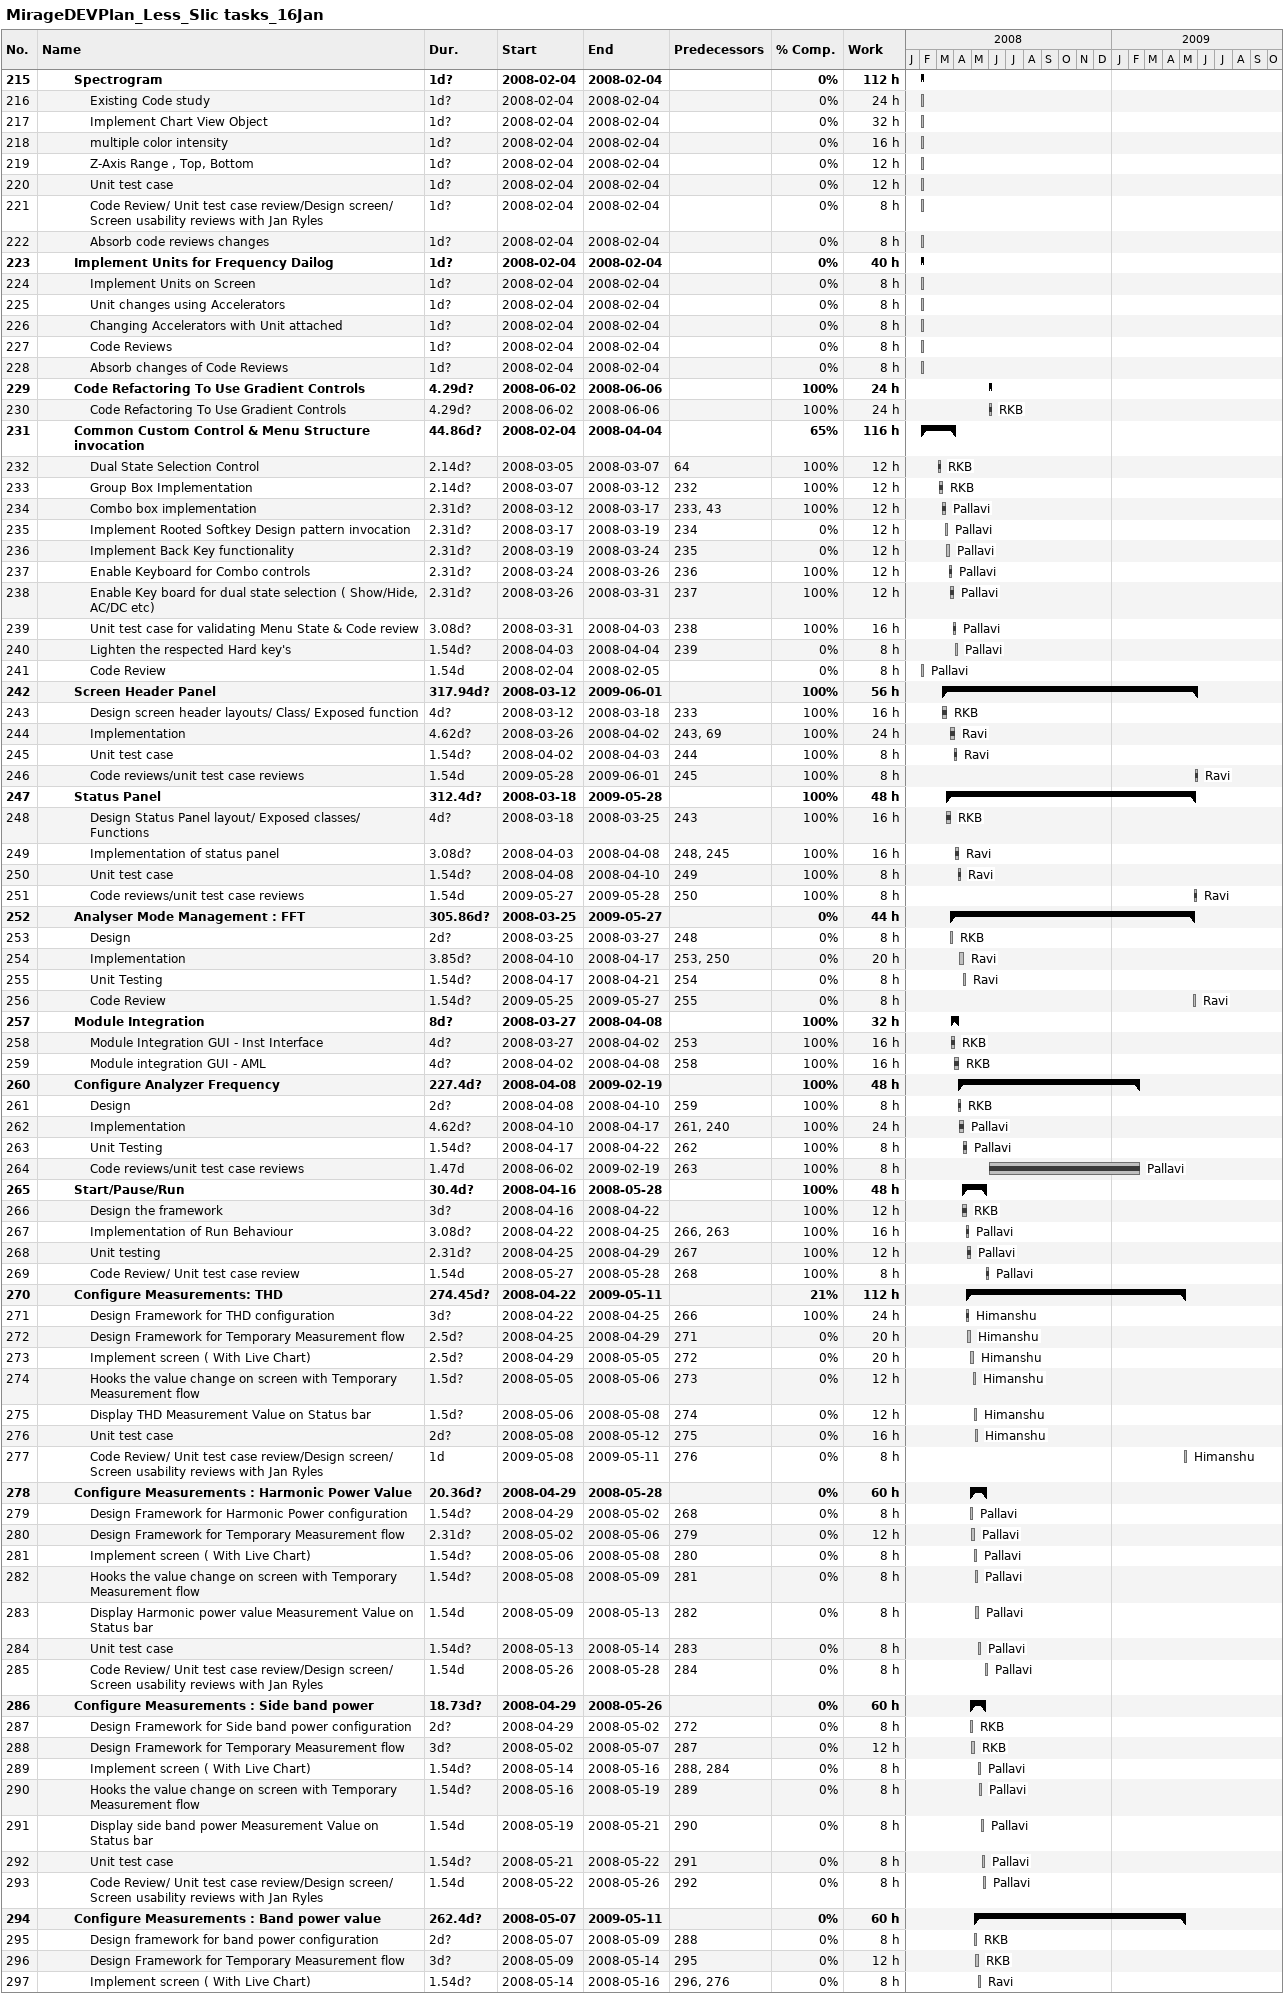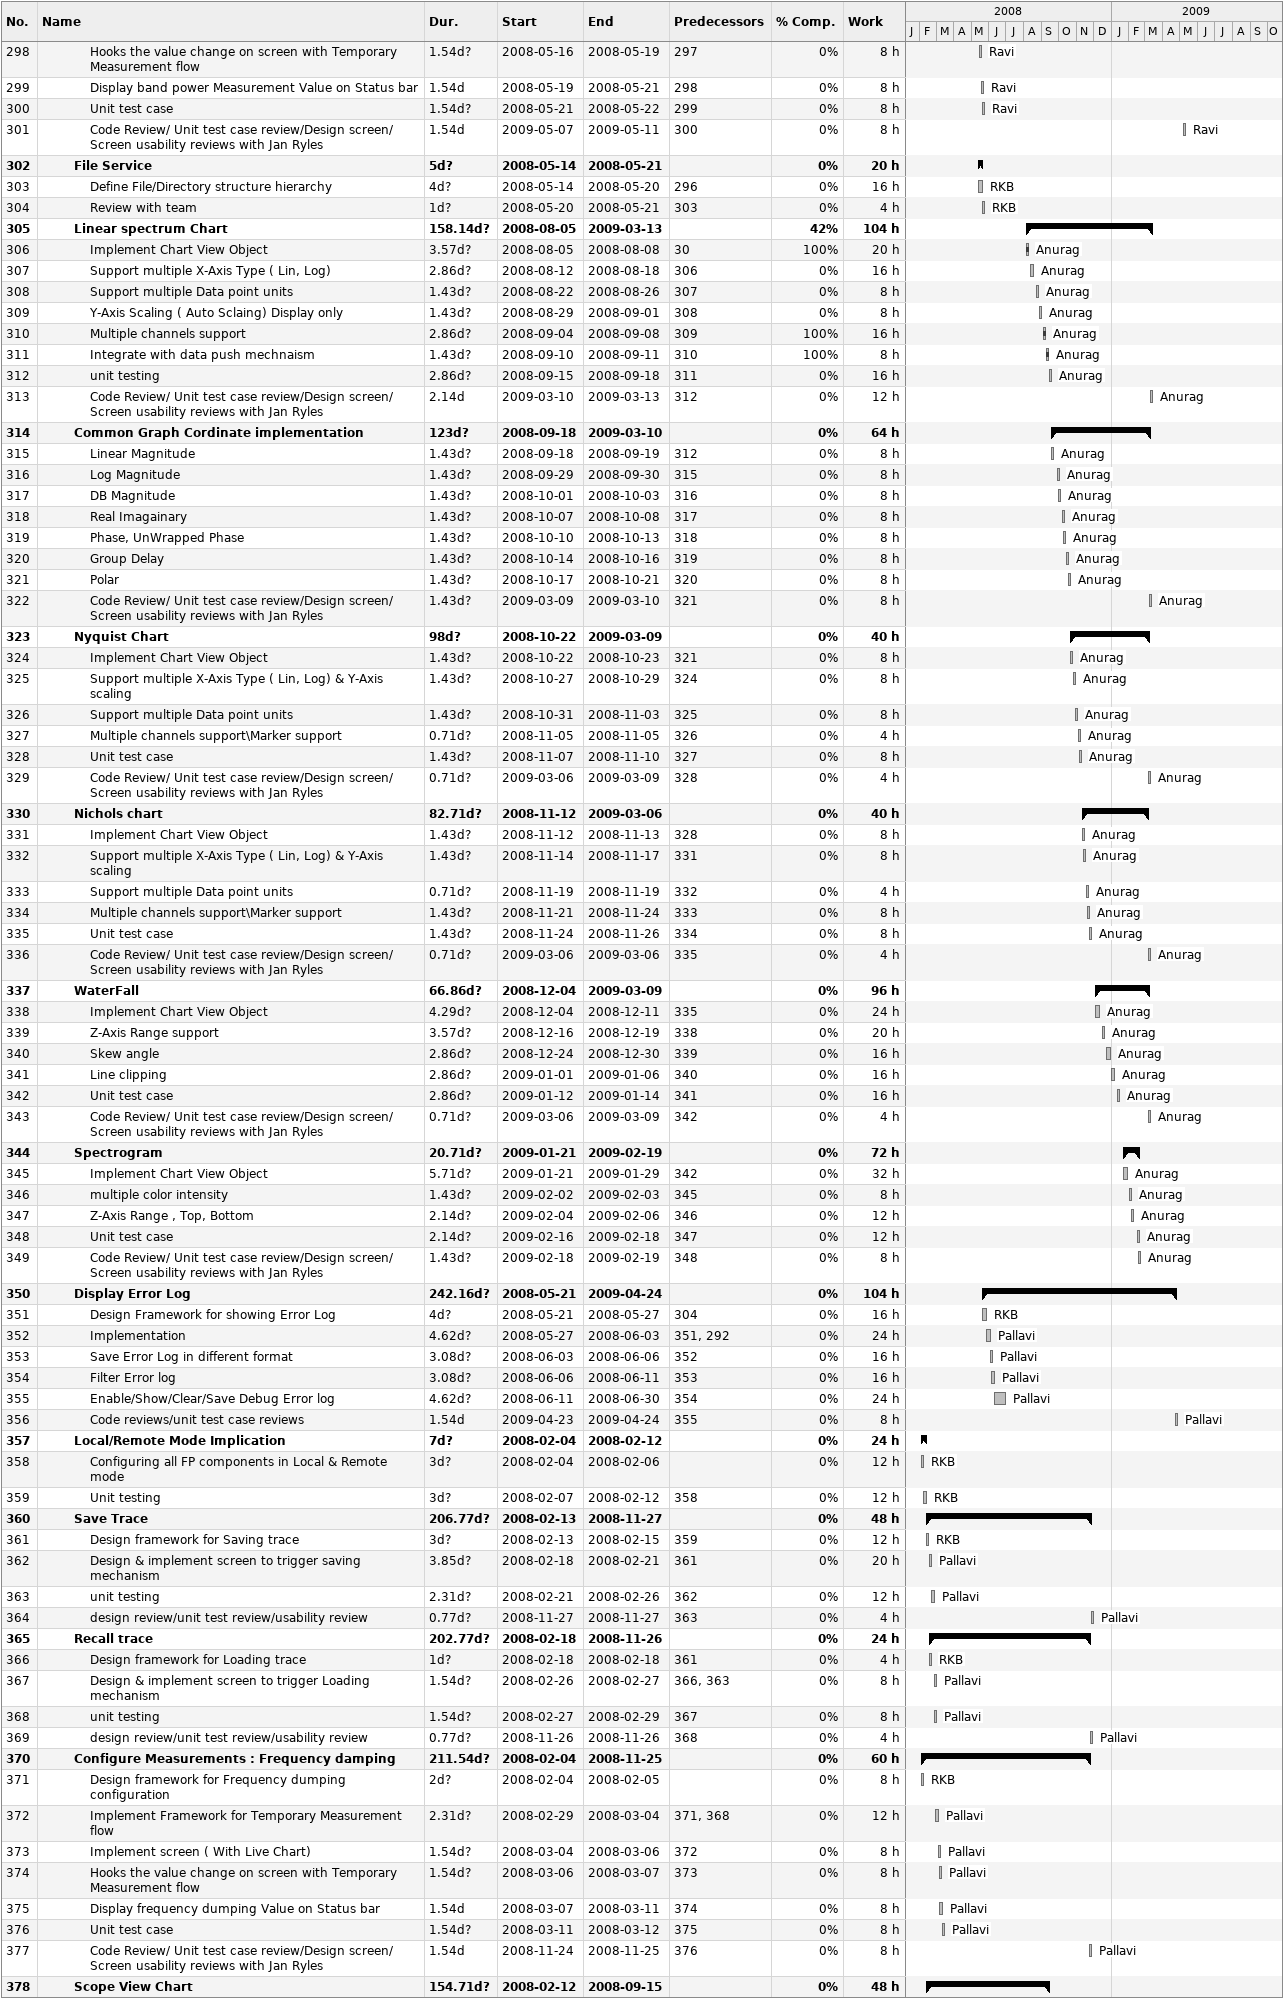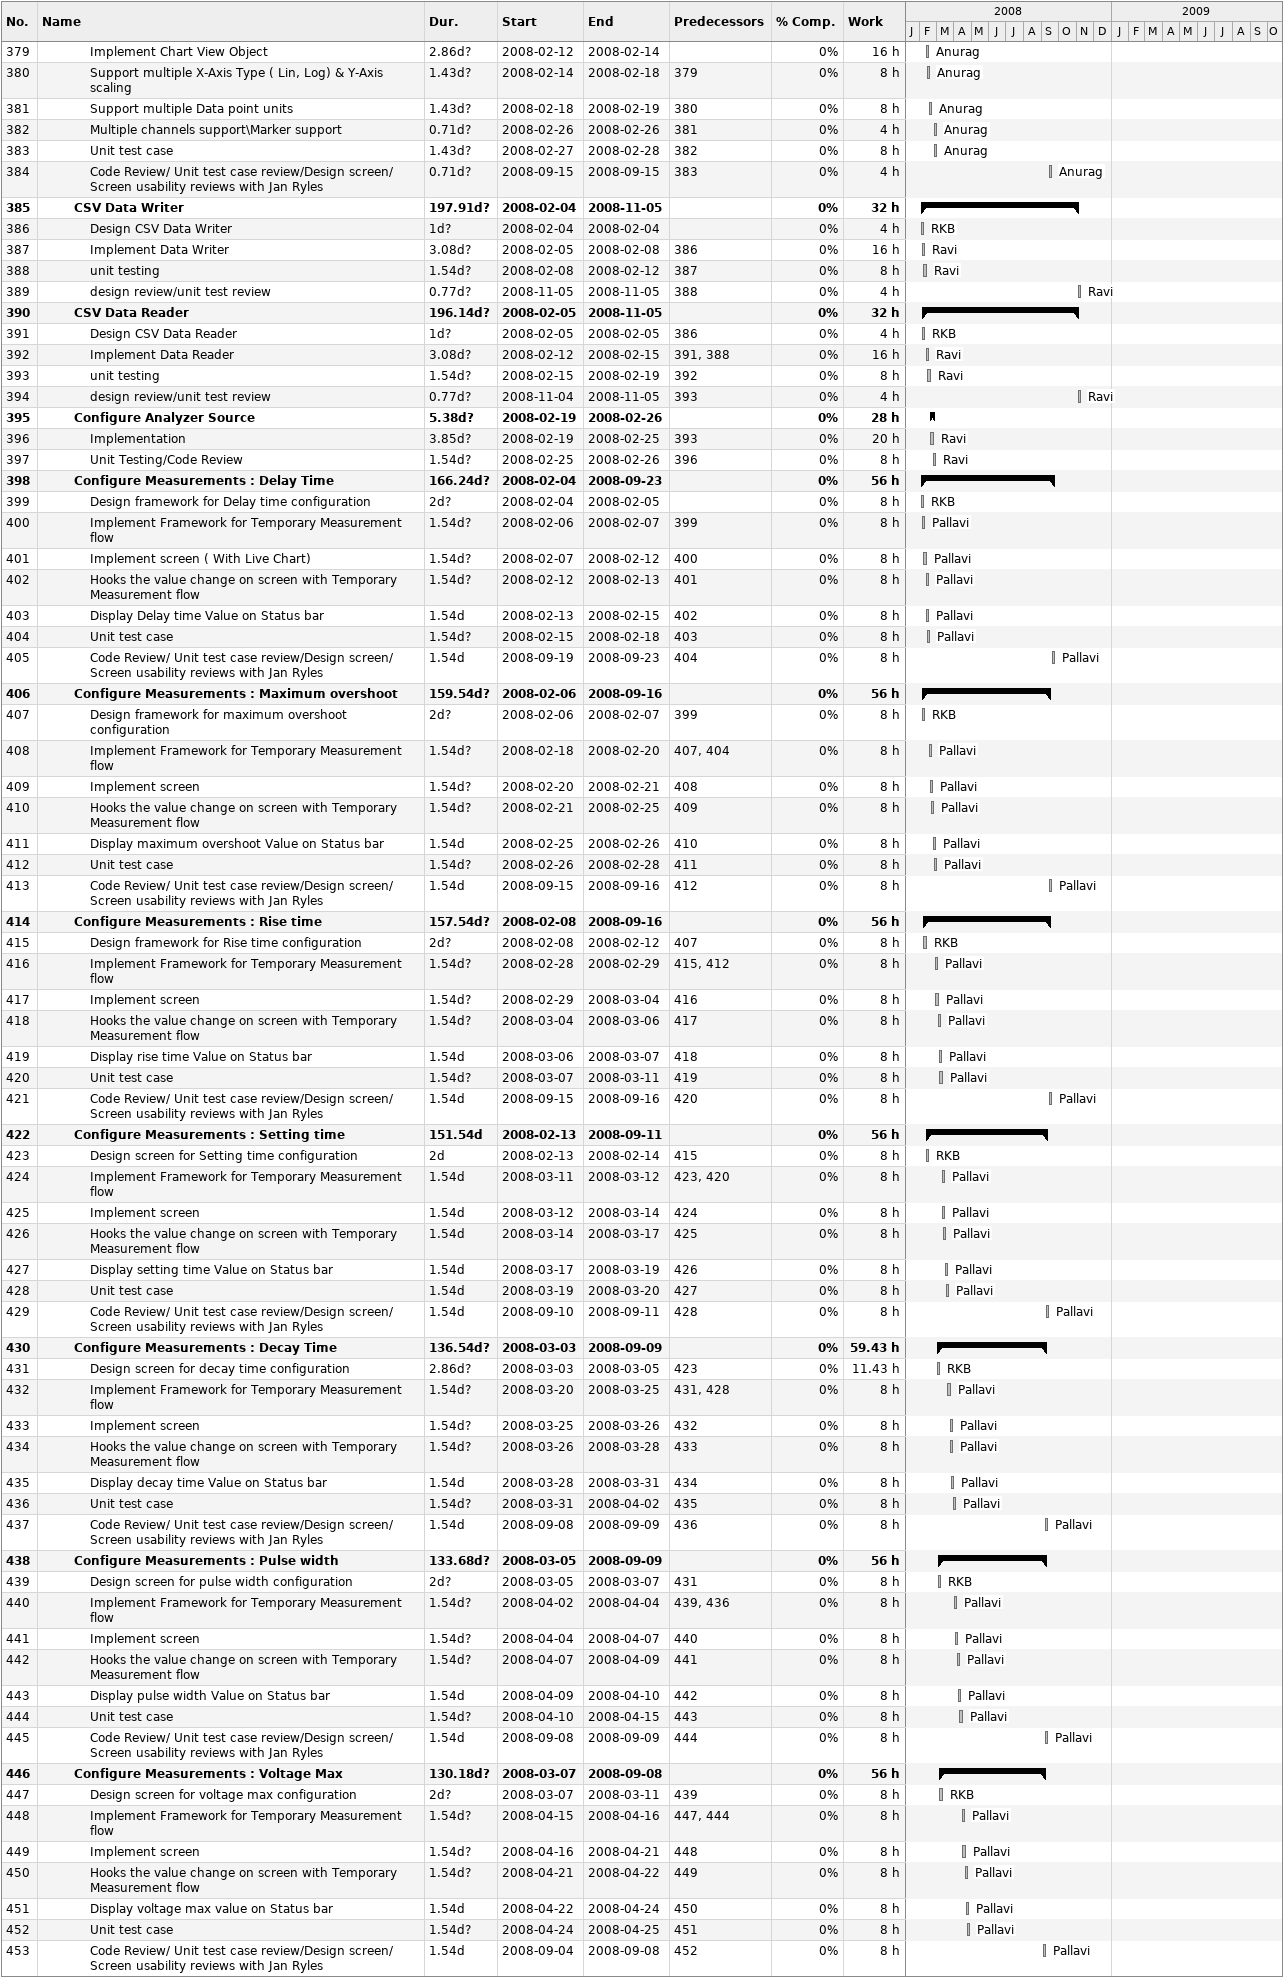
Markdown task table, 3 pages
MirageDEVPlan_Less_Slic tasks_16Jan

| ID | Level | Task | Duration | Start | Finish | Predecessors | Resources | % complete | Work (h) |
|---|---|---|---|---|---|---|---|---|---|
| 215 | 3 | **Spectrogram** | 1d? | 2008-02-04 | 2008-02-04 |  |  | 0 | 112 |
| 216 | 4 | Existing Code study | 1d? | 2008-02-04 | 2008-02-04 |  |  | 0 | 24 |
| 217 | 4 | Implement Chart View Object | 1d? | 2008-02-04 | 2008-02-04 |  |  | 0 | 32 |
| 218 | 4 | multiple color intensity | 1d? | 2008-02-04 | 2008-02-04 |  |  | 0 | 16 |
| 219 | 4 | Z-Axis Range , Top, Bottom | 1d? | 2008-02-04 | 2008-02-04 |  |  | 0 | 12 |
| 220 | 4 | Unit test case | 1d? | 2008-02-04 | 2008-02-04 |  |  | 0 | 12 |
| 221 | 4 | Code Review/ Unit test case review/Design screen/ Screen usability reviews with Jan Ryles | 1d? | 2008-02-04 | 2008-02-04 |  |  | 0 | 8 |
| 222 | 4 | Absorb code reviews changes | 1d? | 2008-02-04 | 2008-02-04 |  |  | 0 | 8 |
| 223 | 3 | **Implement Units for Frequency Dailog** | 1d? | 2008-02-04 | 2008-02-04 |  |  | 0 | 40 |
| 224 | 4 | Implement Units on Screen | 1d? | 2008-02-04 | 2008-02-04 |  |  | 0 | 8 |
| 225 | 4 | Unit changes using Accelerators | 1d? | 2008-02-04 | 2008-02-04 |  |  | 0 | 8 |
| 226 | 4 | Changing Accelerators with Unit attached | 1d? | 2008-02-04 | 2008-02-04 |  |  | 0 | 8 |
| 227 | 4 | Code Reviews | 1d? | 2008-02-04 | 2008-02-04 |  |  | 0 | 8 |
| 228 | 4 | Absorb changes of Code Reviews | 1d? | 2008-02-04 | 2008-02-04 |  |  | 0 | 8 |
| 229 | 3 | **Code Refactoring To Use Gradient Controls** | 4.29d? | 2008-06-02 | 2008-06-06 |  |  | 100 | 24 |
| 230 | 4 | Code Refactoring To Use Gradient Controls | 4.29d? | 2008-06-02 | 2008-06-06 |  | RKB | 100 | 24 |
| 231 | 3 | **Common Custom Control & Menu Structure invocation** | 44.86d? | 2008-02-04 | 2008-04-04 |  |  | 65 | 116 |
| 232 | 4 | Dual State Selection Control | 2.14d? | 2008-03-05 | 2008-03-07 | 64 | RKB | 100 | 12 |
| 233 | 4 | Group Box Implementation | 2.14d? | 2008-03-07 | 2008-03-12 | 232 | RKB | 100 | 12 |
| 234 | 4 | Combo box implementation | 2.31d? | 2008-03-12 | 2008-03-17 | 233, 43 | Pallavi | 100 | 12 |
| 235 | 4 | Implement Rooted Softkey Design pattern invocation | 2.31d? | 2008-03-17 | 2008-03-19 | 234 | Pallavi | 0 | 12 |
| 236 | 4 | Implement Back Key functionality | 2.31d? | 2008-03-19 | 2008-03-24 | 235 | Pallavi | 0 | 12 |
| 237 | 4 | Enable Keyboard for Combo controls | 2.31d? | 2008-03-24 | 2008-03-26 | 236 | Pallavi | 100 | 12 |
| 238 | 4 | Enable Key board for dual state selection ( Show/Hide, AC/DC etc) | 2.31d? | 2008-03-26 | 2008-03-31 | 237 | Pallavi | 100 | 12 |
| 239 | 4 | Unit test case for validating Menu State & Code review | 3.08d? | 2008-03-31 | 2008-04-03 | 238 | Pallavi | 100 | 16 |
| 240 | 4 | Lighten the respected Hard key's | 1.54d? | 2008-04-03 | 2008-04-04 | 239 | Pallavi | 0 | 8 |
| 241 | 4 | Code Review | 1.54d | 2008-02-04 | 2008-02-05 |  | Pallavi | 0 | 8 |
| 242 | 3 | **Screen Header Panel** | 317.94d? | 2008-03-12 | 2009-06-01 |  |  | 100 | 56 |
| 243 | 4 | Design screen header layouts/ Class/ Exposed function | 4d? | 2008-03-12 | 2008-03-18 | 233 | RKB | 100 | 16 |
| 244 | 4 | Implementation | 4.62d? | 2008-03-26 | 2008-04-02 | 243, 69 | Ravi | 100 | 24 |
| 245 | 4 | Unit test case | 1.54d? | 2008-04-02 | 2008-04-03 | 244 | Ravi | 100 | 8 |
| 246 | 4 | Code reviews/unit test case reviews | 1.54d | 2009-05-28 | 2009-06-01 | 245 | Ravi | 100 | 8 |
| 247 | 3 | **Status Panel** | 312.4d? | 2008-03-18 | 2009-05-28 |  |  | 100 | 48 |
| 248 | 4 | Design Status Panel layout/ Exposed classes/ Functions | 4d? | 2008-03-18 | 2008-03-25 | 243 | RKB | 100 | 16 |
| 249 | 4 | Implementation of status panel | 3.08d? | 2008-04-03 | 2008-04-08 | 248, 245 | Ravi | 100 | 16 |
| 250 | 4 | Unit test case | 1.54d? | 2008-04-08 | 2008-04-10 | 249 | Ravi | 100 | 8 |
| 251 | 4 | Code reviews/unit test case reviews | 1.54d | 2009-05-27 | 2009-05-28 | 250 | Ravi | 100 | 8 |
| 252 | 3 | **Analyser Mode Management : FFT** | 305.86d? | 2008-03-25 | 2009-05-27 |  |  | 0 | 44 |
| 253 | 4 | Design | 2d? | 2008-03-25 | 2008-03-27 | 248 | RKB | 0 | 8 |
| 254 | 4 | Implementation | 3.85d? | 2008-04-10 | 2008-04-17 | 253, 250 | Ravi | 0 | 20 |
| 255 | 4 | Unit Testing | 1.54d? | 2008-04-17 | 2008-04-21 | 254 | Ravi | 0 | 8 |
| 256 | 4 | Code Review | 1.54d? | 2009-05-25 | 2009-05-27 | 255 | Ravi | 0 | 8 |
| 257 | 3 | **Module Integration** | 8d? | 2008-03-27 | 2008-04-08 |  |  | 100 | 32 |
| 258 | 4 | Module Integration GUI - Inst Interface | 4d? | 2008-03-27 | 2008-04-02 | 253 | RKB | 100 | 16 |
| 259 | 4 | Module integration GUI - AML | 4d? | 2008-04-02 | 2008-04-08 | 258 | RKB | 100 | 16 |
| 260 | 3 | **Configure Analyzer Frequency** | 227.4d? | 2008-04-08 | 2009-02-19 |  |  | 100 | 48 |
| 261 | 4 | Design | 2d? | 2008-04-08 | 2008-04-10 | 259 | RKB | 100 | 8 |
| 262 | 4 | Implementation | 4.62d? | 2008-04-10 | 2008-04-17 | 261, 240 | Pallavi | 100 | 24 |
| 263 | 4 | Unit Testing | 1.54d? | 2008-04-17 | 2008-04-22 | 262 | Pallavi | 100 | 8 |
| 264 | 4 | Code reviews/unit test case reviews | 1.47d | 2008-06-02 | 2009-02-19 | 263 | Pallavi | 100 | 8 |
| 265 | 3 | **Start/Pause/Run** | 30.4d? | 2008-04-16 | 2008-05-28 |  |  | 100 | 48 |
| 266 | 4 | Design the framework | 3d? | 2008-04-16 | 2008-04-22 |  | RKB | 100 | 12 |
| 267 | 4 | Implementation of Run Behaviour | 3.08d? | 2008-04-22 | 2008-04-25 | 266, 263 | Pallavi | 100 | 16 |
| 268 | 4 | Unit testing | 2.31d? | 2008-04-25 | 2008-04-29 | 267 | Pallavi | 100 | 12 |
| 269 | 4 | Code Review/ Unit test case review | 1.54d | 2008-05-27 | 2008-05-28 | 268 | Pallavi | 100 | 8 |
| 270 | 3 | **Configure Measurements: THD** | 274.45d? | 2008-04-22 | 2009-05-11 |  |  | 21 | 112 |
| 271 | 4 | Design Framework for THD configuration | 3d? | 2008-04-22 | 2008-04-25 | 266 | Himanshu | 100 | 24 |
| 272 | 4 | Design Framework for Temporary Measurement flow | 2.5d? | 2008-04-25 | 2008-04-29 | 271 | Himanshu | 0 | 20 |
| 273 | 4 | Implement screen ( With Live Chart) | 2.5d? | 2008-04-29 | 2008-05-05 | 272 | Himanshu | 0 | 20 |
| 274 | 4 | Hooks the value change on screen with Temporary Measurement flow | 1.5d? | 2008-05-05 | 2008-05-06 | 273 | Himanshu | 0 | 12 |
| 275 | 4 | Display THD Measurement Value on Status bar | 1.5d? | 2008-05-06 | 2008-05-08 | 274 | Himanshu | 0 | 12 |
| 276 | 4 | Unit test case | 2d? | 2008-05-08 | 2008-05-12 | 275 | Himanshu | 0 | 16 |
| 277 | 4 | Code Review/ Unit test case review/Design screen/ Screen usability reviews with Jan Ryles | 1d | 2009-05-08 | 2009-05-11 | 276 | Himanshu | 0 | 8 |
| 278 | 3 | **Configure Measurements : Harmonic Power Value** | 20.36d? | 2008-04-29 | 2008-05-28 |  |  | 0 | 60 |
| 279 | 4 | Design Framework for Harmonic Power configuration | 1.54d? | 2008-04-29 | 2008-05-02 | 268 | Pallavi | 0 | 8 |
| 280 | 4 | Design Framework for Temporary Measurement flow | 2.31d? | 2008-05-02 | 2008-05-06 | 279 | Pallavi | 0 | 12 |
| 281 | 4 | Implement screen ( With Live Chart) | 1.54d? | 2008-05-06 | 2008-05-08 | 280 | Pallavi | 0 | 8 |
| 282 | 4 | Hooks the value change on screen with Temporary Measurement flow | 1.54d? | 2008-05-08 | 2008-05-09 | 281 | Pallavi | 0 | 8 |
| 283 | 4 | Display Harmonic power value Measurement Value on Status bar | 1.54d | 2008-05-09 | 2008-05-13 | 282 | Pallavi | 0 | 8 |
| 284 | 4 | Unit test case | 1.54d? | 2008-05-13 | 2008-05-14 | 283 | Pallavi | 0 | 8 |
| 285 | 4 | Code Review/ Unit test case review/Design screen/ Screen usability reviews with Jan Ryles | 1.54d | 2008-05-26 | 2008-05-28 | 284 | Pallavi | 0 | 8 |
| 286 | 3 | **Configure Measurements : Side band power** | 18.73d? | 2008-04-29 | 2008-05-26 |  |  | 0 | 60 |
| 287 | 4 | Design Framework for Side band power configuration | 2d? | 2008-04-29 | 2008-05-02 | 272 | RKB | 0 | 8 |
| 288 | 4 | Design Framework for Temporary Measurement flow | 3d? | 2008-05-02 | 2008-05-07 | 287 | RKB | 0 | 12 |
| 289 | 4 | Implement screen ( With Live Chart) | 1.54d? | 2008-05-14 | 2008-05-16 | 288, 284 | Pallavi | 0 | 8 |
| 290 | 4 | Hooks the value change on screen with Temporary Measurement flow | 1.54d? | 2008-05-16 | 2008-05-19 | 289 | Pallavi | 0 | 8 |
| 291 | 4 | Display side band power Measurement Value on Status bar | 1.54d | 2008-05-19 | 2008-05-21 | 290 | Pallavi | 0 | 8 |
| 292 | 4 | Unit test case | 1.54d? | 2008-05-21 | 2008-05-22 | 291 | Pallavi | 0 | 8 |
| 293 | 4 | Code Review/ Unit test case review/Design screen/ Screen usability reviews with Jan Ryles | 1.54d | 2008-05-22 | 2008-05-26 | 292 | Pallavi | 0 | 8 |
| 294 | 3 | **Configure Measurements : Band power value** | 262.4d? | 2008-05-07 | 2009-05-11 |  |  | 0 | 60 |
| 295 | 4 | Design framework for band power configuration | 2d? | 2008-05-07 | 2008-05-09 | 288 | RKB | 0 | 8 |
| 296 | 4 | Design Framework for Temporary Measurement flow | 3d? | 2008-05-09 | 2008-05-14 | 295 | RKB | 0 | 12 |
| 297 | 4 | Implement screen ( With Live Chart) | 1.54d? | 2008-05-14 | 2008-05-16 | 296, 276 | Ravi | 0 | 8 |
| 298 | 4 | Hooks the value change on screen with Temporary Measurement flow | 1.54d? | 2008-05-16 | 2008-05-19 | 297 | Ravi | 0 | 8 |
| 299 | 4 | Display band power Measurement Value on Status bar | 1.54d | 2008-05-19 | 2008-05-21 | 298 | Ravi | 0 | 8 |
| 300 | 4 | Unit test case | 1.54d? | 2008-05-21 | 2008-05-22 | 299 | Ravi | 0 | 8 |
| 301 | 4 | Code Review/ Unit test case review/Design screen/ Screen usability reviews with Jan Ryles | 1.54d | 2009-05-07 | 2009-05-11 | 300 | Ravi | 0 | 8 |
| 302 | 3 | **File Service** | 5d? | 2008-05-14 | 2008-05-21 |  |  | 0 | 20 |
| 303 | 4 | Define File/Directory structure hierarchy | 4d? | 2008-05-14 | 2008-05-20 | 296 | RKB | 0 | 16 |
| 304 | 4 | Review with team | 1d? | 2008-05-20 | 2008-05-21 | 303 | RKB | 0 | 4 |
| 305 | 3 | **Linear spectrum Chart** | 158.14d? | 2008-08-05 | 2009-03-13 |  |  | 42 | 104 |
| 306 | 4 | Implement Chart View Object | 3.57d? | 2008-08-05 | 2008-08-08 | 30 | Anurag | 100 | 20 |
| 307 | 4 | Support multiple X-Axis Type ( Lin, Log) | 2.86d? | 2008-08-12 | 2008-08-18 | 306 | Anurag | 0 | 16 |
| 308 | 4 | Support multiple Data point units | 1.43d? | 2008-08-22 | 2008-08-26 | 307 | Anurag | 0 | 8 |
| 309 | 4 | Y-Axis Scaling ( Auto Sclaing) Display only | 1.43d? | 2008-08-29 | 2008-09-01 | 308 | Anurag | 0 | 8 |
| 310 | 4 | Multiple channels support | 2.86d? | 2008-09-04 | 2008-09-08 | 309 | Anurag | 100 | 16 |
| 311 | 4 | Integrate with data push mechnaism | 1.43d? | 2008-09-10 | 2008-09-11 | 310 | Anurag | 100 | 8 |
| 312 | 4 | unit testing | 2.86d? | 2008-09-15 | 2008-09-18 | 311 | Anurag | 0 | 16 |
| 313 | 4 | Code Review/ Unit test case review/Design screen/ Screen usability reviews with Jan Ryles | 2.14d | 2009-03-10 | 2009-03-13 | 312 | Anurag | 0 | 12 |
| 314 | 3 | **Common Graph Cordinate implementation** | 123d? | 2008-09-18 | 2009-03-10 |  |  | 0 | 64 |
| 315 | 4 | Linear Magnitude | 1.43d? | 2008-09-18 | 2008-09-19 | 312 | Anurag | 0 | 8 |
| 316 | 4 | Log Magnitude | 1.43d? | 2008-09-29 | 2008-09-30 | 315 | Anurag | 0 | 8 |
| 317 | 4 | DB Magnitude | 1.43d? | 2008-10-01 | 2008-10-03 | 316 | Anurag | 0 | 8 |
| 318 | 4 | Real Imagainary | 1.43d? | 2008-10-07 | 2008-10-08 | 317 | Anurag | 0 | 8 |
| 319 | 4 | Phase, UnWrapped Phase | 1.43d? | 2008-10-10 | 2008-10-13 | 318 | Anurag | 0 | 8 |
| 320 | 4 | Group Delay | 1.43d? | 2008-10-14 | 2008-10-16 | 319 | Anurag | 0 | 8 |
| 321 | 4 | Polar | 1.43d? | 2008-10-17 | 2008-10-21 | 320 | Anurag | 0 | 8 |
| 322 | 4 | Code Review/ Unit test case review/Design screen/ Screen usability reviews with Jan Ryles | 1.43d? | 2009-03-09 | 2009-03-10 | 321 | Anurag | 0 | 8 |
| 323 | 3 | **Nyquist Chart** | 98d? | 2008-10-22 | 2009-03-09 |  |  | 0 | 40 |
| 324 | 4 | Implement Chart View Object | 1.43d? | 2008-10-22 | 2008-10-23 | 321 | Anurag | 0 | 8 |
| 325 | 4 | Support multiple X-Axis Type ( Lin, Log) & Y-Axis scaling | 1.43d? | 2008-10-27 | 2008-10-29 | 324 | Anurag | 0 | 8 |
| 326 | 4 | Support multiple Data point units | 1.43d? | 2008-10-31 | 2008-11-03 | 325 | Anurag | 0 | 8 |
| 327 | 4 | Multiple channels support\Marker support | 0.71d? | 2008-11-05 | 2008-11-05 | 326 | Anurag | 0 | 4 |
| 328 | 4 | Unit test case | 1.43d? | 2008-11-07 | 2008-11-10 | 327 | Anurag | 0 | 8 |
| 329 | 4 | Code Review/ Unit test case review/Design screen/ Screen usability reviews with Jan Ryles | 0.71d? | 2009-03-06 | 2009-03-09 | 328 | Anurag | 0 | 4 |
| 330 | 3 | **Nichols chart** | 82.71d? | 2008-11-12 | 2009-03-06 |  |  | 0 | 40 |
| 331 | 4 | Implement Chart View Object | 1.43d? | 2008-11-12 | 2008-11-13 | 328 | Anurag | 0 | 8 |
| 332 | 4 | Support multiple X-Axis Type ( Lin, Log) & Y-Axis scaling | 1.43d? | 2008-11-14 | 2008-11-17 | 331 | Anurag | 0 | 8 |
| 333 | 4 | Support multiple Data point units | 0.71d? | 2008-11-19 | 2008-11-19 | 332 | Anurag | 0 | 4 |
| 334 | 4 | Multiple channels support\Marker support | 1.43d? | 2008-11-21 | 2008-11-24 | 333 | Anurag | 0 | 8 |
| 335 | 4 | Unit test case | 1.43d? | 2008-11-24 | 2008-11-26 | 334 | Anurag | 0 | 8 |
| 336 | 4 | Code Review/ Unit test case review/Design screen/ Screen usability reviews with Jan Ryles | 0.71d? | 2009-03-06 | 2009-03-06 | 335 | Anurag | 0 | 4 |
| 337 | 3 | **WaterFall** | 66.86d? | 2008-12-04 | 2009-03-09 |  |  | 0 | 96 |
| 338 | 4 | Implement Chart View Object | 4.29d? | 2008-12-04 | 2008-12-11 | 335 | Anurag | 0 | 24 |
| 339 | 4 | Z-Axis Range support | 3.57d? | 2008-12-16 | 2008-12-19 | 338 | Anurag | 0 | 20 |
| 340 | 4 | Skew angle | 2.86d? | 2008-12-24 | 2008-12-30 | 339 | Anurag | 0 | 16 |
| 341 | 4 | Line clipping | 2.86d? | 2009-01-01 | 2009-01-06 | 340 | Anurag | 0 | 16 |
| 342 | 4 | Unit test case | 2.86d? | 2009-01-12 | 2009-01-14 | 341 | Anurag | 0 | 16 |
| 343 | 4 | Code Review/ Unit test case review/Design screen/ Screen usability reviews with Jan Ryles | 0.71d? | 2009-03-06 | 2009-03-09 | 342 | Anurag | 0 | 4 |
| 344 | 3 | **Spectrogram** | 20.71d? | 2009-01-21 | 2009-02-19 |  |  | 0 | 72 |
| 345 | 4 | Implement Chart View Object | 5.71d? | 2009-01-21 | 2009-01-29 | 342 | Anurag | 0 | 32 |
| 346 | 4 | multiple color intensity | 1.43d? | 2009-02-02 | 2009-02-03 | 345 | Anurag | 0 | 8 |
| 347 | 4 | Z-Axis Range , Top, Bottom | 2.14d? | 2009-02-04 | 2009-02-06 | 346 | Anurag | 0 | 12 |
| 348 | 4 | Unit test case | 2.14d? | 2009-02-16 | 2009-02-18 | 347 | Anurag | 0 | 12 |
| 349 | 4 | Code Review/ Unit test case review/Design screen/ Screen usability reviews with Jan Ryles | 1.43d? | 2009-02-18 | 2009-02-19 | 348 | Anurag | 0 | 8 |
| 350 | 3 | **Display Error Log** | 242.16d? | 2008-05-21 | 2009-04-24 |  |  | 0 | 104 |
| 351 | 4 | Design Framework for showing Error Log | 4d? | 2008-05-21 | 2008-05-27 | 304 | RKB | 0 | 16 |
| 352 | 4 | Implementation | 4.62d? | 2008-05-27 | 2008-06-03 | 351, 292 | Pallavi | 0 | 24 |
| 353 | 4 | Save Error Log in different format | 3.08d? | 2008-06-03 | 2008-06-06 | 352 | Pallavi | 0 | 16 |
| 354 | 4 | Filter Error log | 3.08d? | 2008-06-06 | 2008-06-11 | 353 | Pallavi | 0 | 16 |
| 355 | 4 | Enable/Show/Clear/Save Debug Error log | 4.62d? | 2008-06-11 | 2008-06-30 | 354 | Pallavi | 0 | 24 |
| 356 | 4 | Code reviews/unit test case reviews | 1.54d | 2009-04-23 | 2009-04-24 | 355 | Pallavi | 0 | 8 |
| 357 | 3 | **Local/Remote Mode Implication** | 7d? | 2008-02-04 | 2008-02-12 |  |  | 0 | 24 |
| 358 | 4 | Configuring all FP components in Local & Remote mode | 3d? | 2008-02-04 | 2008-02-06 |  | RKB | 0 | 12 |
| 359 | 4 | Unit testing | 3d? | 2008-02-07 | 2008-02-12 | 358 | RKB | 0 | 12 |
| 360 | 3 | **Save Trace** | 206.77d? | 2008-02-13 | 2008-11-27 |  |  | 0 | 48 |
| 361 | 4 | Design framework for Saving trace | 3d? | 2008-02-13 | 2008-02-15 | 359 | RKB | 0 | 12 |
| 362 | 4 | Design & implement screen to trigger saving mechanism | 3.85d? | 2008-02-18 | 2008-02-21 | 361 | Pallavi | 0 | 20 |
| 363 | 4 | unit testing | 2.31d? | 2008-02-21 | 2008-02-26 | 362 | Pallavi | 0 | 12 |
| 364 | 4 | design review/unit test review/usability review | 0.77d? | 2008-11-27 | 2008-11-27 | 363 | Pallavi | 0 | 4 |
| 365 | 3 | **Recall trace** | 202.77d? | 2008-02-18 | 2008-11-26 |  |  | 0 | 24 |
| 366 | 4 | Design framework for Loading trace | 1d? | 2008-02-18 | 2008-02-18 | 361 | RKB | 0 | 4 |
| 367 | 4 | Design & implement screen to trigger Loading mechanism | 1.54d? | 2008-02-26 | 2008-02-27 | 366, 363 | Pallavi | 0 | 8 |
| 368 | 4 | unit testing | 1.54d? | 2008-02-27 | 2008-02-29 | 367 | Pallavi | 0 | 8 |
| 369 | 4 | design review/unit test review/usability review | 0.77d? | 2008-11-26 | 2008-11-26 | 368 | Pallavi | 0 | 4 |
| 370 | 3 | **Configure Measurements : Frequency damping** | 211.54d? | 2008-02-04 | 2008-11-25 |  |  | 0 | 60 |
| 371 | 4 | Design framework for Frequency dumping configuration | 2d? | 2008-02-04 | 2008-02-05 |  | RKB | 0 | 8 |
| 372 | 4 | Implement Framework for Temporary Measurement flow | 2.31d? | 2008-02-29 | 2008-03-04 | 371, 368 | Pallavi | 0 | 12 |
| 373 | 4 | Implement screen ( With Live Chart) | 1.54d? | 2008-03-04 | 2008-03-06 | 372 | Pallavi | 0 | 8 |
| 374 | 4 | Hooks the value change on screen with Temporary Measurement flow | 1.54d? | 2008-03-06 | 2008-03-07 | 373 | Pallavi | 0 | 8 |
| 375 | 4 | Display frequency dumping Value on Status bar | 1.54d | 2008-03-07 | 2008-03-11 | 374 | Pallavi | 0 | 8 |
| 376 | 4 | Unit test case | 1.54d? | 2008-03-11 | 2008-03-12 | 375 | Pallavi | 0 | 8 |
| 377 | 4 | Code Review/ Unit test case review/Design screen/ Screen usability reviews with Jan Ryles | 1.54d | 2008-11-24 | 2008-11-25 | 376 | Pallavi | 0 | 8 |
| 378 | 3 | **Scope View Chart** | 154.71d? | 2008-02-12 | 2008-09-15 |  |  | 0 | 48 |
| 379 | 4 | Implement Chart View Object | 2.86d? | 2008-02-12 | 2008-02-14 |  | Anurag | 0 | 16 |
| 380 | 4 | Support multiple X-Axis Type ( Lin, Log) & Y-Axis scaling | 1.43d? | 2008-02-14 | 2008-02-18 | 379 | Anurag | 0 | 8 |
| 381 | 4 | Support multiple Data point units | 1.43d? | 2008-02-18 | 2008-02-19 | 380 | Anurag | 0 | 8 |
| 382 | 4 | Multiple channels support\Marker support | 0.71d? | 2008-02-26 | 2008-02-26 | 381 | Anurag | 0 | 4 |
| 383 | 4 | Unit test case | 1.43d? | 2008-02-27 | 2008-02-28 | 382 | Anurag | 0 | 8 |
| 384 | 4 | Code Review/ Unit test case review/Design screen/ Screen usability reviews with Jan Ryles | 0.71d? | 2008-09-15 | 2008-09-15 | 383 | Anurag | 0 | 4 |
| 385 | 3 | **CSV Data Writer** | 197.91d? | 2008-02-04 | 2008-11-05 |  |  | 0 | 32 |
| 386 | 4 | Design CSV Data Writer | 1d? | 2008-02-04 | 2008-02-04 |  | RKB | 0 | 4 |
| 387 | 4 | Implement Data Writer | 3.08d? | 2008-02-05 | 2008-02-08 | 386 | Ravi | 0 | 16 |
| 388 | 4 | unit testing | 1.54d? | 2008-02-08 | 2008-02-12 | 387 | Ravi | 0 | 8 |
| 389 | 4 | design review/unit test review | 0.77d? | 2008-11-05 | 2008-11-05 | 388 | Ravi | 0 | 4 |
| 390 | 3 | **CSV Data Reader** | 196.14d? | 2008-02-05 | 2008-11-05 |  |  | 0 | 32 |
| 391 | 4 | Design CSV Data Reader | 1d? | 2008-02-05 | 2008-02-05 | 386 | RKB | 0 | 4 |
| 392 | 4 | Implement Data Reader | 3.08d? | 2008-02-12 | 2008-02-15 | 391, 388 | Ravi | 0 | 16 |
| 393 | 4 | unit testing | 1.54d? | 2008-02-15 | 2008-02-19 | 392 | Ravi | 0 | 8 |
| 394 | 4 | design review/unit test review | 0.77d? | 2008-11-04 | 2008-11-05 | 393 | Ravi | 0 | 4 |
| 395 | 3 | **Configure Analyzer Source** | 5.38d? | 2008-02-19 | 2008-02-26 |  |  | 0 | 28 |
| 396 | 4 | Implementation | 3.85d? | 2008-02-19 | 2008-02-25 | 393 | Ravi | 0 | 20 |
| 397 | 4 | Unit Testing/Code Review | 1.54d? | 2008-02-25 | 2008-02-26 | 396 | Ravi | 0 | 8 |
| 398 | 3 | **Configure Measurements : Delay Time** | 166.24d? | 2008-02-04 | 2008-09-23 |  |  | 0 | 56 |
| 399 | 4 | Design framework for Delay time configuration | 2d? | 2008-02-04 | 2008-02-05 |  | RKB | 0 | 8 |
| 400 | 4 | Implement Framework for Temporary Measurement flow | 1.54d? | 2008-02-06 | 2008-02-07 | 399 | Pallavi | 0 | 8 |
| 401 | 4 | Implement screen ( With Live Chart) | 1.54d? | 2008-02-07 | 2008-02-12 | 400 | Pallavi | 0 | 8 |
| 402 | 4 | Hooks the value change on screen with Temporary Measurement flow | 1.54d? | 2008-02-12 | 2008-02-13 | 401 | Pallavi | 0 | 8 |
| 403 | 4 | Display Delay time Value on Status bar | 1.54d | 2008-02-13 | 2008-02-15 | 402 | Pallavi | 0 | 8 |
| 404 | 4 | Unit test case | 1.54d? | 2008-02-15 | 2008-02-18 | 403 | Pallavi | 0 | 8 |
| 405 | 4 | Code Review/ Unit test case review/Design screen/ Screen usability reviews with Jan Ryles | 1.54d | 2008-09-19 | 2008-09-23 | 404 | Pallavi | 0 | 8 |
| 406 | 3 | **Configure Measurements : Maximum overshoot** | 159.54d? | 2008-02-06 | 2008-09-16 |  |  | 0 | 56 |
| 407 | 4 | Design framework for maximum overshoot configuration | 2d? | 2008-02-06 | 2008-02-07 | 399 | RKB | 0 | 8 |
| 408 | 4 | Implement Framework for Temporary Measurement flow | 1.54d? | 2008-02-18 | 2008-02-20 | 407, 404 | Pallavi | 0 | 8 |
| 409 | 4 | Implement screen | 1.54d? | 2008-02-20 | 2008-02-21 | 408 | Pallavi | 0 | 8 |
| 410 | 4 | Hooks the value change on screen with Temporary Measurement flow | 1.54d? | 2008-02-21 | 2008-02-25 | 409 | Pallavi | 0 | 8 |
| 411 | 4 | Display maximum overshoot Value on Status bar | 1.54d | 2008-02-25 | 2008-02-26 | 410 | Pallavi | 0 | 8 |
| 412 | 4 | Unit test case | 1.54d? | 2008-02-26 | 2008-02-28 | 411 | Pallavi | 0 | 8 |
| 413 | 4 | Code Review/ Unit test case review/Design screen/ Screen usability reviews with Jan Ryles | 1.54d | 2008-09-15 | 2008-09-16 | 412 | Pallavi | 0 | 8 |
| 414 | 3 | **Configure Measurements : Rise time** | 157.54d? | 2008-02-08 | 2008-09-16 |  |  | 0 | 56 |
| 415 | 4 | Design framework for Rise time configuration | 2d? | 2008-02-08 | 2008-02-12 | 407 | RKB | 0 | 8 |
| 416 | 4 | Implement Framework for Temporary Measurement flow | 1.54d? | 2008-02-28 | 2008-02-29 | 415, 412 | Pallavi | 0 | 8 |
| 417 | 4 | Implement screen | 1.54d? | 2008-02-29 | 2008-03-04 | 416 | Pallavi | 0 | 8 |
| 418 | 4 | Hooks the value change on screen with Temporary Measurement flow | 1.54d? | 2008-03-04 | 2008-03-06 | 417 | Pallavi | 0 | 8 |
| 419 | 4 | Display rise time Value on Status bar | 1.54d | 2008-03-06 | 2008-03-07 | 418 | Pallavi | 0 | 8 |
| 420 | 4 | Unit test case | 1.54d? | 2008-03-07 | 2008-03-11 | 419 | Pallavi | 0 | 8 |
| 421 | 4 | Code Review/ Unit test case review/Design screen/ Screen usability reviews with Jan Ryles | 1.54d | 2008-09-15 | 2008-09-16 | 420 | Pallavi | 0 | 8 |
| 422 | 3 | **Configure Measurements : Setting time** | 151.54d | 2008-02-13 | 2008-09-11 |  |  | 0 | 56 |
| 423 | 4 | Design screen for Setting time configuration | 2d | 2008-02-13 | 2008-02-14 | 415 | RKB | 0 | 8 |
| 424 | 4 | Implement Framework for Temporary Measurement flow | 1.54d | 2008-03-11 | 2008-03-12 | 423, 420 | Pallavi | 0 | 8 |
| 425 | 4 | Implement screen | 1.54d | 2008-03-12 | 2008-03-14 | 424 | Pallavi | 0 | 8 |
| 426 | 4 | Hooks the value change on screen with Temporary Measurement flow | 1.54d | 2008-03-14 | 2008-03-17 | 425 | Pallavi | 0 | 8 |
| 427 | 4 | Display setting time Value on Status bar | 1.54d | 2008-03-17 | 2008-03-19 | 426 | Pallavi | 0 | 8 |
| 428 | 4 | Unit test case | 1.54d | 2008-03-19 | 2008-03-20 | 427 | Pallavi | 0 | 8 |
| 429 | 4 | Code Review/ Unit test case review/Design screen/ Screen usability reviews with Jan Ryles | 1.54d | 2008-09-10 | 2008-09-11 | 428 | Pallavi | 0 | 8 |
| 430 | 3 | **Configure Measurements : Decay Time** | 136.54d? | 2008-03-03 | 2008-09-09 |  |  | 0 | 59.43 |
| 431 | 4 | Design screen for decay time configuration | 2.86d? | 2008-03-03 | 2008-03-05 | 423 | RKB | 0 | 11.43 |
| 432 | 4 | Implement Framework for Temporary Measurement flow | 1.54d? | 2008-03-20 | 2008-03-25 | 431, 428 | Pallavi | 0 | 8 |
| 433 | 4 | Implement screen | 1.54d? | 2008-03-25 | 2008-03-26 | 432 | Pallavi | 0 | 8 |
| 434 | 4 | Hooks the value change on screen with Temporary Measurement flow | 1.54d? | 2008-03-26 | 2008-03-28 | 433 | Pallavi | 0 | 8 |
| 435 | 4 | Display decay time Value on Status bar | 1.54d | 2008-03-28 | 2008-03-31 | 434 | Pallavi | 0 | 8 |
| 436 | 4 | Unit test case | 1.54d? | 2008-03-31 | 2008-04-02 | 435 | Pallavi | 0 | 8 |
| 437 | 4 | Code Review/ Unit test case review/Design screen/ Screen usability reviews with Jan Ryles | 1.54d | 2008-09-08 | 2008-09-09 | 436 | Pallavi | 0 | 8 |
| 438 | 3 | **Configure Measurements : Pulse width** | 133.68d? | 2008-03-05 | 2008-09-09 |  |  | 0 | 56 |
| 439 | 4 | Design screen for pulse width configuration | 2d? | 2008-03-05 | 2008-03-07 | 431 | RKB | 0 | 8 |
| 440 | 4 | Implement Framework for Temporary Measurement flow | 1.54d? | 2008-04-02 | 2008-04-04 | 439, 436 | Pallavi | 0 | 8 |
| 441 | 4 | Implement screen | 1.54d? | 2008-04-04 | 2008-04-07 | 440 | Pallavi | 0 | 8 |
| 442 | 4 | Hooks the value change on screen with Temporary Measurement flow | 1.54d? | 2008-04-07 | 2008-04-09 | 441 | Pallavi | 0 | 8 |
| 443 | 4 | Display pulse width Value on Status bar | 1.54d | 2008-04-09 | 2008-04-10 | 442 | Pallavi | 0 | 8 |
| 444 | 4 | Unit test case | 1.54d? | 2008-04-10 | 2008-04-15 | 443 | Pallavi | 0 | 8 |
| 445 | 4 | Code Review/ Unit test case review/Design screen/ Screen usability reviews with Jan Ryles | 1.54d | 2008-09-08 | 2008-09-09 | 444 | Pallavi | 0 | 8 |
| 446 | 3 | **Configure Measurements : Voltage Max** | 130.18d? | 2008-03-07 | 2008-09-08 |  |  | 0 | 56 |
| 447 | 4 | Design screen for voltage max configuration | 2d? | 2008-03-07 | 2008-03-11 | 439 | RKB | 0 | 8 |
| 448 | 4 | Implement Framework for Temporary Measurement flow | 1.54d? | 2008-04-15 | 2008-04-16 | 447, 444 | Pallavi | 0 | 8 |
| 449 | 4 | Implement screen | 1.54d? | 2008-04-16 | 2008-04-21 | 448 | Pallavi | 0 | 8 |
| 450 | 4 | Hooks the value change on screen with Temporary Measurement flow | 1.54d? | 2008-04-21 | 2008-04-22 | 449 | Pallavi | 0 | 8 |
| 451 | 4 | Display voltage max value on Status bar | 1.54d | 2008-04-22 | 2008-04-24 | 450 | Pallavi | 0 | 8 |
| 452 | 4 | Unit test case | 1.54d? | 2008-04-24 | 2008-04-25 | 451 | Pallavi | 0 | 8 |
| 453 | 4 | Code Review/ Unit test case review/Design screen/ Screen usability reviews with Jan Ryles | 1.54d | 2008-09-04 | 2008-09-08 | 452 | Pallavi | 0 | 8 |
